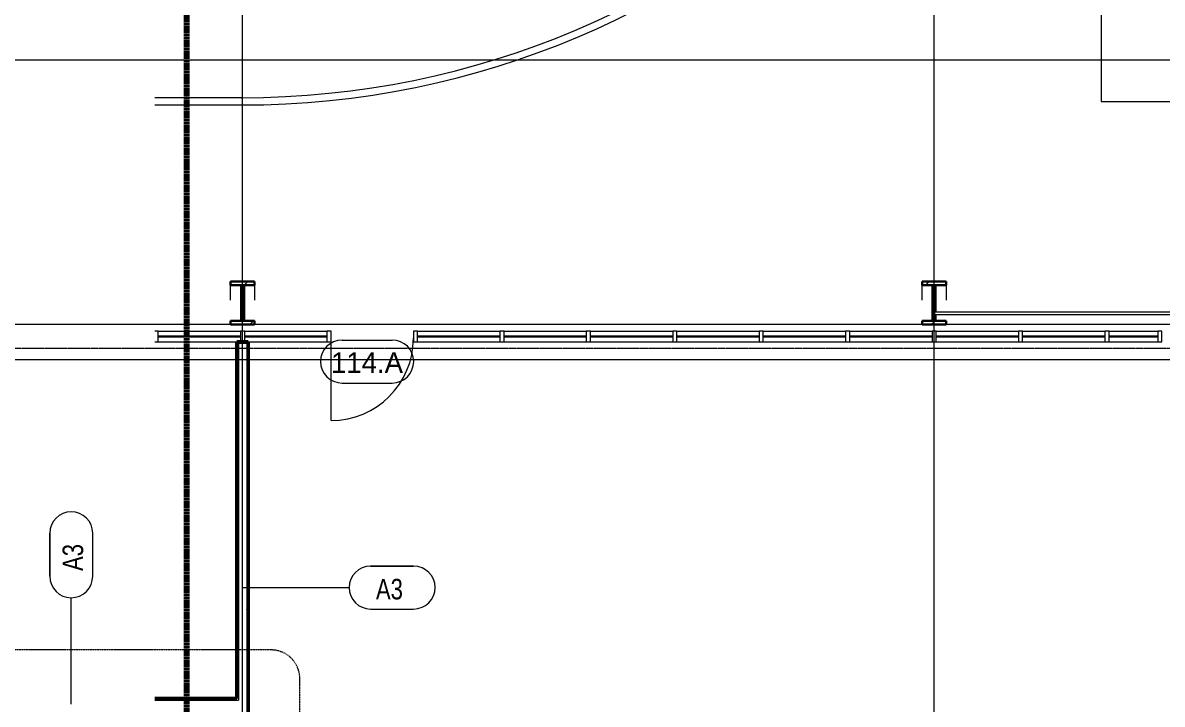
# Model space of a CAD drawing. Header units: inches. Extents: x 23906 to 26716, y -23130 to -20467.
# Drawn here: x 24151.9 to 24628.9, y -22518.6 to -22233.1 of the extents above; entities that cross this region are included whole.
import ezdxf

# ---------------------------------------------------------------- set-up
doc = ezdxf.new("R2010")
doc.units = ezdxf.units.IN
doc.header["$MEASUREMENT"] = 0
for name, pattern in [('Dash Dot 3_16_', [0.3125, 0.1875, -0.0625, 0, -0.0625]), ('Dash_2_', [0.25, 0.125, -0.125]), ('Grid Line 1_2_', [0.875, 0.5, -0.125, 0.125, -0.125])]:
    doc.linetypes.add(name, pattern=pattern)
for name, color, linetype, lineweight in [('A-ANNO-MATC', 214, 'Dash_2_', 140), ('A-ANNO-SYMB', 150, 'Continuous', 9), ('A-DOOR', 31, 'Continuous', 13), ('A-DOOR-IDEN', 31, 'Continuous', 9), ('A-FLOR', 192, 'Continuous', 13), ('A-FLOR-HRAL', 11, 'Continuous', 9), ('A-GLAZ-CURT', 52, 'Continuous', 9), ('A-GLAZ-CWMG', 51, 'Continuous', 9), ('A-WALL', 113, 'Continuous', 13), ('A-WALL-IDEN', 211, 'Continuous', 9), ('A-WALL-PATT', 111, 'Continuous', 50), ('G-ANNO-SYMB', 111, 'Continuous', 9), ('I-WALL', 2, 'Continuous', 13), ('S-BEAM', 12, 'Continuous', 9), ('S-GRID', 1, 'Continuous', 9)]:
    doc.layers.add(name, color=color, linetype=linetype, lineweight=lineweight)
doc.styles.add('Century Gothic', font='GOTHIC.TTF', dxfattribs={"height": 8.622671})
doc.styles.add('Century Gothic_1', font='GOTHIC.TTF', dxfattribs={"width": 0.8, "height": 8.622671})
pattern_1 = [(225, (24533.39, -22360.053), (9.503515, -9.503515), []), (225, (24533.39, -22374.453), (9.503515, -9.503515), [])]
pattern_2 = [(225, (24243.89, -22360.053), (9.503515, -9.503515), []), (225, (24243.89, -22374.453), (9.503515, -9.503515), [])]
pattern_3 = [(0, (0, 0), (30.72, 7.68), [1.267, -21.773, 1.267, -21.773, -122.88]), (0, (0, 0), (30.72, 7.68), [-46.08, 1.267, -44.813, 1.267, -21.773, -53.76]), (0, (0, 0), (30.72, 7.68), [-115.2, 1.267, -14.093, 1.267, -37.133]), (120, (11.52, 3.84), (-22.0110751, 22.7643004), [1.267, -21.773, 1.267, -21.773, -122.88]), (120, (11.52, 3.84), (-22.0110751, 22.7643004), [-46.08, 1.267, -44.813, 1.267, -21.773, -53.76]), (120, (11.52, 3.84), (-22.0110751, 22.7643004), [-115.2, 1.267, -14.093, 1.267, -37.133]), (240, (15.36, 19.2), (-8.7089249, -30.4443004), [1.267, -21.773, 1.267, -21.773, -122.88]), (240, (15.36, 19.2), (-8.7089249, -30.4443004), [-46.08, 1.267, -44.813, 1.267, -21.773, -53.76]), (240, (15.36, 19.2), (-8.7089249, -30.4443004), [-115.2, 1.267, -14.093, 1.267, -37.133])]

# ---------------------------------------------------------------- blocks, each defined once
blk = doc.blocks.new('Top Rail Type - Top Rail_Internal_-939601-Enlarged First Floor Plan _East_')
at = {"layer": 'A-FLOR-HRAL'}
for p, q in [((24243.39, -22264.53), (24207.1, -22264.53)), ((24243.39, -22267.58), (24207.1, -22267.58))]:
    blk.add_line(p, q, dxfattribs=at)
for radius in [358.48, 361.52]:
    blk.add_arc((24243.39, -21906.05), radius, 270, 0, dxfattribs=at)
blk = doc.blocks.new('columns and girder2 - one-V12-Enlarged First Floor Plan _East_')
at = {"layer": 'S-BEAM'}
h = blk.add_hatch(dxfattribs=at)
h.set_pattern_fill('FP_17', color=256, style=0, pattern_type=2)
h.set_pattern_definition(pattern_1)
h.paths.add_polyline_path([(5, -0.5), (-5, -0.5), (-5, -2), (5, -2)], flags=0)
h.paths.add_polyline_path([(-5, -17.03), (-5, -18.55), (5, -18.55), (5, -17.03)], flags=0)
h.paths.add_polyline_path([(-5, -1204.89), (-5, -1206.4), (5, -1206.4), (5, -1204.89)], flags=0)
h.paths.add_polyline_path([(5, -1224.25), (-5, -1224.25), (-5, -1225), (5, -1225)], flags=0)
h = blk.add_hatch(dxfattribs=at)
h.set_pattern_fill('FP_17', color=256, style=0, pattern_type=2)
h.set_pattern_definition(pattern_1)
h.paths.add_polyline_path([(0.62, -2), (-0.63, -2), (-0.63, -4.72), (0, -4.72), (0.26, -4.87), (0.35, -5.27), (0.26, -5.57), (0, -5.72), (-0.63, -5.72), (-0.63, -17.03), (0.62, -17.03), (0.62, -3.92)], flags=0)
h.paths.add_polyline_path([(-0.63, -1206.4), (-0.6, -1215.22), (-0.3, -1215.22), (-0.03, -1215.36), (0.08, -1215.72), (-0.04, -1216.07), (-0.32, -1216.21), (-0.63, -1216.22), (-0.63, -1224.25), (0.62, -1224.25), (0.62, -1206.4)], flags=0)
at = {"layer": 'S-BEAM', "lineweight": 30}
for p, q in [((5, -0.5), (-5, -0.5)), ((-5, -0.5), (-5, -2)), ((-5, -2), (5, -2)), ((0.62, -2), (-0.63, -2)), ((-0.63, -2), (-0.63, -4.72)), ((0.62, -17.03), (0.62, -2)), ((5, -2), (5, -0.5)), ((-0.63, -5.72), (-0.63, -17.03)), ((5, -17.03), (-5, -17.03)), ((-5, -17.03), (-5, -18.55)), ((-5, -18.55), (5, -18.55)), ((-0.63, -17.03), (0.62, -17.03)), ((5, -18.55), (5, -17.03))]:
    blk.add_line(p, q, dxfattribs=at)
at = {"layer": 'S-BEAM'}
for p, q in [((-5, -17.03), (-5, -10.69)), ((5, -10.69), (5, -17.03))]:
    blk.add_line(p, q, dxfattribs=at)
blk = doc.blocks.new('columns and girder2 - one-V13-Enlarged First Floor Plan _East_')
at = {"layer": 'S-BEAM'}
h = blk.add_hatch(dxfattribs=at)
h.set_pattern_fill('FP_18', color=256, style=0, pattern_type=2)
h.set_pattern_definition(pattern_2)
h.paths.add_polyline_path([(5, -0.5), (-5, -0.5), (-5, -2), (5, -2)], flags=0)
h.paths.add_polyline_path([(5, -17.03), (-5, -17.03), (-5, -18.55), (5, -18.55)], flags=0)
h.paths.add_polyline_path([(-5, -1204.89), (-5, -1206.4), (5, -1206.4), (5, -1204.89)], flags=0)
h.paths.add_polyline_path([(5, -1224.25), (-5, -1224.25), (-5, -1225), (5, -1225)], flags=0)
h = blk.add_hatch(dxfattribs=at)
h.set_pattern_fill('FP_18', color=256, style=0, pattern_type=2)
h.set_pattern_definition(pattern_2)
h.paths.add_polyline_path([(-0.63, -2), (-0.63, -17.03), (0.62, -17.03), (0.62, -2)], flags=0)
h.paths.add_polyline_path([(0.62, -1206.4), (-0.63, -1206.4), (-0.63, -1224.25), (0.62, -1224.25)], flags=0)
at = {"layer": 'S-BEAM', "lineweight": 30}
for p, q in [((5, -0.5), (-5, -0.5)), ((-5, -0.5), (-5, -2)), ((-5, -2), (5, -2)), ((0.62, -2), (-0.63, -2)), ((-0.63, -2), (-0.63, -17.03)), ((0.62, -17.03), (0.62, -2)), ((5, -2), (5, -0.5)), ((5, -17.03), (-5, -17.03)), ((-5, -17.03), (-5, -18.55)), ((-5, -18.55), (5, -18.55)), ((-0.63, -17.03), (0.62, -17.03)), ((5, -18.55), (5, -17.03))]:
    blk.add_line(p, q, dxfattribs=at)
at = {"layer": 'S-BEAM'}
for p, q in [((-5, -17.03), (-5, -10.69)), ((5, -10.69), (5, -17.03))]:
    blk.add_line(p, q, dxfattribs=at)
blk = doc.blocks.new('System Panel - Interior Glazing-1259709-Enlarged First Floor Plan _East_')
at = {"layer": 'A-GLAZ-CURT', "lineweight": 13}
for p, q in [((10.1875, -0.5625), (-10.1875, -0.5625)), ((-10.1875, -0.5625), (-10.1875, -0.9375)), ((-10.1875, -0.9375), (10.1875, -0.9375)), ((10.1875, -0.9375), (10.1875, -0.5625))]:
    blk.add_line(p, q, dxfattribs=at)
blk = doc.blocks.new('System Panel - Interior Glazing-1220293-Enlarged First Floor Plan _East_')
at = {"layer": 'A-GLAZ-CURT', "lineweight": 13}
for p, q in [((17.21875, -0.5625), (-17.21875, -0.5625)), ((-17.21875, -0.5625), (-17.21875, -0.9375)), ((-17.21875, -0.9375), (17.21875, -0.9375)), ((17.21875, -0.9375), (17.21875, -0.5625))]:
    blk.add_line(p, q, dxfattribs=at)
blk = doc.blocks.new('Door_Single_Storefront - one-1371404-Enlarged First Floor Plan _East_')
at = {"layer": 'A-DOOR'}
blk.add_line((-17.21875, -34.4375), (-17.21875, 0), dxfattribs=at)
blk.add_arc((-17.21875, 0), 34.4375, 270, 0, dxfattribs=at)
blk = doc.blocks.new('Rectangular Mullion - Interior 1_75_ x 4_5_-1259707-Enlarged First Floor Plan _East_')
at = {"layer": 'A-GLAZ-CWMG'}
for p, q in [((24606.64, -22362.3), (24627.02, -22362.3)), ((24606.64, -22366.8), (24627.02, -22366.8))]:
    blk.add_line(p, q, dxfattribs=at)
blk = doc.blocks.new('Rectangular Mullion - Interior 1_75_ x 4_5_-1179494-Enlarged First Floor Plan _East_')
at = {"layer": 'A-GLAZ-CWMG'}
for p, q in [((24570.45, -22362.3), (24604.89, -22362.3)), ((24570.45, -22366.8), (24604.89, -22366.8))]:
    blk.add_line(p, q, dxfattribs=at)
blk = doc.blocks.new('Rectangular Mullion - Interior 1_75_ x 4_5_-1305206-Enlarged First Floor Plan _East_')
at = {"layer": 'A-GLAZ-CWMG'}
for p, q in [((24317.14, -22362.3), (24351.58, -22362.3)), ((24317.14, -22366.8), (24351.58, -22366.8))]:
    blk.add_line(p, q, dxfattribs=at)
blk = doc.blocks.new('Rectangular Mullion - Interior 1_75_ x 4_5_-1305207-Enlarged First Floor Plan _East_')
at = {"layer": 'A-GLAZ-CWMG'}
for p, q in [((24244.77, -22362.3), (24279.2, -22362.3)), ((24246.27, -22366.8), (24279.2, -22366.8))]:
    blk.add_line(p, q, dxfattribs=at)
blk = doc.blocks.new('Rectangular Mullion - Interior 1_75_ x 4_5_-V60-Enlarged First Floor Plan _East_')
at = {"layer": 'A-GLAZ-CWMG'}
for p, q in [((24208.58, -22362.3), (24243.02, -22362.3)), ((24208.58, -22366.8), (24241.52, -22366.8))]:
    blk.add_line(p, q, dxfattribs=at)
blk = doc.blocks.new('Rectangular Mullion - Interior 1_75_ x 4_5_-1220298-Enlarged First Floor Plan _East_')
at = {"layer": 'A-GLAZ-CWMG', "lineweight": 20}
for p, q in [((0, 3), (-1.75, 3)), ((-1.75, 3), (-1.75, -1.5)), ((0, -1.5), (0, 3)), ((-1.75, -1.5), (0, -1.5))]:
    blk.add_line(p, q, dxfattribs=at)
blk = doc.blocks.new('Rectangular Mullion - Interior 1_75_ x 4_5_-1220290-Enlarged First Floor Plan _East_')
at = {"layer": 'A-GLAZ-CWMG', "lineweight": 20}
for p, q in [((-0.875, 3), (0.875, 3)), ((-0.875, -1.5), (-0.875, 3)), ((0.875, 3), (0.875, -1.5)), ((0.875, -1.5), (-0.875, -1.5))]:
    blk.add_line(p, q, dxfattribs=at)
blk = doc.blocks.new('Rectangular Mullion - Interior 1_75_ x 4_5_-V61-Enlarged First Floor Plan _East_')
at = {"layer": 'A-GLAZ-CWMG', "lineweight": 20}
for p, q in [((-0.88, 3), (0.6, 3)), ((-0.88, -1.5), (-0.88, 3)), ((0.6, -1.5), (-0.88, -1.5))]:
    blk.add_line(p, q, dxfattribs=at)
blk = doc.blocks.new('Round Bar - 1_-1257056-Enlarged First Floor Plan _East_')
at = {"layer": 'S-BEAM'}
for p, q in [((24678.62, -22354.33), (24533.39, -22354.33)), ((24533.39, -22355.33), (24678.62, -22355.33))]:
    blk.add_line(p, q, dxfattribs=at)
for start_param, end_param in [(0, 3.141593), (3.141593, 6.283185)]:
    blk.add_ellipse((24533.39, -22354.83), major_axis=(0, 0.5), ratio=0.73532, start_param=start_param, end_param=end_param, dxfattribs=at)
blk = doc.blocks.new('Door Tag - Door Tag-4658-Enlarged First Floor Plan _East_')
at = {"layer": 'A-DOOR-IDEN', "color": 153}
for p, q in [((-0.109375, 0.09375), (0.109375, 0.09375)), ((-0.109375, -0.09375), (0.109375, -0.09375))]:
    blk.add_line(p, q, dxfattribs=at)
for centre, start, end in [((-0.109375, 0), 90, 270), ((0.109375, 0), 270, 90)]:
    blk.add_arc(centre, 0.09375, start, end, dxfattribs=at)
blk = doc.blocks.new('Wall Tag - 1_4_-1369832-Enlarged First Floor Plan _East_')
at = {"layer": 'A-WALL-IDEN', "color": 153}
for p, q in [((-0.0822, 0.0968), (0.1053, 0.0968)), ((0.1053, 0.0968), (-0.0822, 0.0968)), ((-0.0822, -0.0907), (0.1053, -0.0907)), ((-0.0822, -0.0907), (0.1053, -0.0907))]:
    blk.add_line(p, q, dxfattribs=at)
for centre, start, end in [((-0.0822, 0.0031), 90, 270), ((-0.0822, 0.0031), 90, 270), ((0.1053, 0.0031), 270, 90), ((0.1053, 0.0031), 270, 90)]:
    blk.add_arc(centre, 0.0937, start, end, dxfattribs=at)

msp = doc.modelspace()

# ---------------------------------------------------------------- hatches: boundary and pattern name
at = {"layer": 'A-WALL-PATT', "lineweight": 9}
h = msp.add_hatch(dxfattribs=at)
h.set_pattern_fill('FP_8', color=256, style=0, pattern_type=2)
h.set_pattern_definition(pattern_3)
h.paths.add_polyline_path([(24241.52, -22516.87), (24242.14, -22516.87), (24242.14, -22367.43), (24245.64, -22367.43), (24245.64, -22366.8), (24241.52, -22366.8), (24241.52, -22516.24)], flags=0)
h = msp.add_hatch(dxfattribs=at)
h.set_pattern_fill('FP_8', color=256, style=0, pattern_type=2)
h.set_pattern_definition(pattern_3)
h.paths.add_polyline_path([(24245.64, -22518.62), (24246.27, -22518.62), (24246.27, -22366.8), (24245.64, -22366.8), (24245.64, -22491.69)], flags=0)
h = msp.add_hatch(dxfattribs=at)
h.set_pattern_fill('FP_8', color=256, style=0, pattern_type=2)
h.set_pattern_definition(pattern_3)
h.paths.add_polyline_path([(24241.52, -22516.87), (24241.52, -22516.24), (24207.1, -22516.24), (24207.1, -22516.87)], flags=0)

# ---------------------------------------------------------------- linework, layer by layer
at = {"layer": 'A-ANNO-MATC', "color": 163}
msp.add_line((24220.45, -20466.81), (24220.45, -23129.87), dxfattribs=at)
at = {"layer": 'A-ANNO-SYMB', "linetype": 'Dash Dot 3_16_'}
for p, q in [((24255.83, -22495.87), (24115.99, -22495.87)), ((24267.83, -22690.11), (24267.83, -22507.87))]:
    msp.add_line(p, q, dxfattribs=at)
msp.add_arc((24255.83, -22507.87), 12, 0, 90, dxfattribs=at)
at = {"layer": 'A-FLOR'}
for p, q in [((24603.39, -21938.54), (24603.39, -22266.05)), ((24603.39, -22266.05), (25980.89, -22266.05))]:
    msp.add_line(p, q, dxfattribs=at)
at = {"layer": 'A-WALL'}
for p, q in [((24245.64, -22367.43), (24242.14, -22367.43)), ((24242.14, -22367.43), (24242.14, -22516.87)), ((24245.64, -22367.43), (24245.64, -22771.43)), ((24207.1, -22516.87), (24242.14, -22516.87))]:
    msp.add_line(p, q, dxfattribs=at)
at = {"layer": 'A-WALL-IDEN', "color": 153}
for p, q in [((24243.89, -22469.73), (24288.49, -22469.73)), ((24172.15, -22518.62), (24172.15, -22474.01))]:
    msp.add_line(p, q, dxfattribs=at)
at = {"layer": 'G-ANNO-SYMB'}
for p, q in [((26314.63, -22248.83), (23915.52, -22248.83)), ((26313.52, -22374.36), (23919.06, -22374.36))]:
    msp.add_line(p, q, dxfattribs=at)
at = {"layer": 'I-WALL', "lineweight": 50}
for p, q in [((24246.27, -22366.8), (24241.52, -22366.8)), ((24241.52, -22366.8), (24241.52, -22516.24)), ((24246.27, -22772.05), (24246.27, -22366.8)), ((24241.52, -22516.24), (24207.1, -22516.24))]:
    msp.add_line(p, q, dxfattribs=at)
at = {"layer": 'S-GRID', "linetype": 'Grid Line 1_2_'}
for p, q in [((24243.89, -22929.31), (24243.89, -20749.66)), ((24533.39, -22929.31), (24533.39, -20749.66)), ((24243.89, -23058.9), (24243.89, -20902.43)), ((24533.39, -23058.9), (24533.39, -20902.43)), ((26649, -22359.55), (24012.52, -22359.55)), ((26535.93, -22359.55), (24012.52, -22359.55)), ((26601, -22369.55), (24012.52, -22369.55))]:
    msp.add_line(p, q, dxfattribs=at)

# ---------------------------------------------------------------- block references
at = {"layer": 'A-DOOR'}
msp.add_blockref('Door_Single_Storefront - one-1371404-Enlarged First Floor Plan _East_', (24298.17, -22365.3), dxfattribs=at)
at = {"layer": 'A-DOOR-IDEN', "color": 153, "xscale": 95.99999999999994, "yscale": 95.99999999999994, "zscale": 95.99999999999994}
msp.add_blockref('Door Tag - Door Tag-4658-Enlarged First Floor Plan _East_', (24296.01, -22375.04), dxfattribs=at)
at = {"layer": 'A-FLOR-HRAL'}
msp.add_blockref('Top Rail Type - Top Rail_Internal_-939601-Enlarged First Floor Plan _East_', (0, 0), dxfattribs=at)
at = {"layer": 'A-GLAZ-CURT', "rotation": 180}
for name, p in [('System Panel - Interior Glazing-1220293-Enlarged First Floor Plan _East_', (24225.8, -22365.3)), ('System Panel - Interior Glazing-1220293-Enlarged First Floor Plan _East_', (24261.98, -22365.3)), ('System Panel - Interior Glazing-1220293-Enlarged First Floor Plan _East_', (24334.36, -22365.3)), ('System Panel - Interior Glazing-1220293-Enlarged First Floor Plan _East_', (24370.55, -22365.3)), ('System Panel - Interior Glazing-1220293-Enlarged First Floor Plan _East_', (24406.73, -22365.3)), ('System Panel - Interior Glazing-1220293-Enlarged First Floor Plan _East_', (24442.92, -22365.3)), ('System Panel - Interior Glazing-1220293-Enlarged First Floor Plan _East_', (24479.11, -22365.3)), ('System Panel - Interior Glazing-1220293-Enlarged First Floor Plan _East_', (24515.3, -22365.3)), ('System Panel - Interior Glazing-1220293-Enlarged First Floor Plan _East_', (24551.48, -22365.3)), ('System Panel - Interior Glazing-1220293-Enlarged First Floor Plan _East_', (24587.67, -22365.3)), ('System Panel - Interior Glazing-1259709-Enlarged First Floor Plan _East_', (24616.83, -22365.3))]:
    msp.add_blockref(name, p, dxfattribs=at)
at = {"layer": 'A-GLAZ-CWMG', "extrusion": (0, 0, -1)}
for name, p in [('Rectangular Mullion - Interior 1_75_ x 4_5_-V61-Enlarged First Floor Plan _East_', (-24207.7, -22365.3)), ('Rectangular Mullion - Interior 1_75_ x 4_5_-1220290-Enlarged First Floor Plan _East_', (-24243.89, -22365.3)), ('Rectangular Mullion - Interior 1_75_ x 4_5_-1220290-Enlarged First Floor Plan _East_', (-24280.08, -22365.3)), ('Rectangular Mullion - Interior 1_75_ x 4_5_-1220290-Enlarged First Floor Plan _East_', (-24316.27, -22365.3)), ('Rectangular Mullion - Interior 1_75_ x 4_5_-1220290-Enlarged First Floor Plan _East_', (-24352.45, -22365.3)), ('Rectangular Mullion - Interior 1_75_ x 4_5_-1220290-Enlarged First Floor Plan _East_', (-24388.64, -22365.3)), ('Rectangular Mullion - Interior 1_75_ x 4_5_-1220290-Enlarged First Floor Plan _East_', (-24424.83, -22365.3)), ('Rectangular Mullion - Interior 1_75_ x 4_5_-1220290-Enlarged First Floor Plan _East_', (-24461.02, -22365.3)), ('Rectangular Mullion - Interior 1_75_ x 4_5_-1220290-Enlarged First Floor Plan _East_', (-24497.2, -22365.3)), ('Rectangular Mullion - Interior 1_75_ x 4_5_-1220290-Enlarged First Floor Plan _East_', (-24533.39, -22365.3)), ('Rectangular Mullion - Interior 1_75_ x 4_5_-1220290-Enlarged First Floor Plan _East_', (-24569.58, -22365.3)), ('Rectangular Mullion - Interior 1_75_ x 4_5_-1220290-Enlarged First Floor Plan _East_', (-24605.77, -22365.3))]:
    msp.add_blockref(name, p, dxfattribs=at)
at = {"layer": 'A-GLAZ-CWMG'}
for name, p in [('Rectangular Mullion - Interior 1_75_ x 4_5_-V60-Enlarged First Floor Plan _East_', (0, 0)), ('Rectangular Mullion - Interior 1_75_ x 4_5_-1305207-Enlarged First Floor Plan _East_', (0, 0)), ('Rectangular Mullion - Interior 1_75_ x 4_5_-1305206-Enlarged First Floor Plan _East_', (0, 0)), ('Rectangular Mullion - Interior 1_75_ x 4_5_-1179494-Enlarged First Floor Plan _East_', (-217.13, 0)), ('Rectangular Mullion - Interior 1_75_ x 4_5_-1179494-Enlarged First Floor Plan _East_', (-180.94, 0)), ('Rectangular Mullion - Interior 1_75_ x 4_5_-1179494-Enlarged First Floor Plan _East_', (-144.75, 0)), ('Rectangular Mullion - Interior 1_75_ x 4_5_-1179494-Enlarged First Floor Plan _East_', (-108.56, 0)), ('Rectangular Mullion - Interior 1_75_ x 4_5_-1179494-Enlarged First Floor Plan _East_', (-72.38, 0)), ('Rectangular Mullion - Interior 1_75_ x 4_5_-1179494-Enlarged First Floor Plan _East_', (-36.19, 0)), ('Rectangular Mullion - Interior 1_75_ x 4_5_-1179494-Enlarged First Floor Plan _East_', (0, 0)), ('Rectangular Mullion - Interior 1_75_ x 4_5_-1259707-Enlarged First Floor Plan _East_', (0, 0)), ('Rectangular Mullion - Interior 1_75_ x 4_5_-1220298-Enlarged First Floor Plan _East_', (24628.77, -22365.3))]:
    msp.add_blockref(name, p, dxfattribs=at)
at = {"layer": 'A-WALL-IDEN', "color": 153, "xscale": 95.99999999999994, "yscale": 95.99999999999994, "zscale": 95.99999999999994, "rotation": 89.99999999999991}
msp.add_blockref('Wall Tag - 1_4_-1369832-Enlarged First Floor Plan _East_', (24172.44, -22457.12), dxfattribs=at)
at = {"layer": 'A-WALL-IDEN', "color": 153, "xscale": 95.99999999999994, "yscale": 95.99999999999994, "zscale": 95.99999999999994}
msp.add_blockref('Wall Tag - 1_4_-1369832-Enlarged First Floor Plan _East_', (24305.39, -22470.03), dxfattribs=at)
at = {"layer": 'S-BEAM', "rotation": 180}
for name, p in [('columns and girder2 - one-V13-Enlarged First Floor Plan _East_', (24243.89, -22360.05)), ('columns and girder2 - one-V12-Enlarged First Floor Plan _East_', (24533.39, -22360.05))]:
    msp.add_blockref(name, p, dxfattribs=at)
at = {"layer": 'S-BEAM'}
msp.add_blockref('Round Bar - 1_-1257056-Enlarged First Floor Plan _East_', (0, 0), dxfattribs=at)

# ---------------------------------------------------------------- texts
at = {"layer": 'A-DOOR-IDEN', "insert": (24295.97, -22371.2), "char_height": 8.623, "width": 38.124, "attachment_point": 2, "line_spacing_factor": 0.984117, "style": 'Century Gothic'}
msp.add_mtext('114.A', dxfattribs=at)

# ---------------------------------------------------------------- next in the draw order: texts
at = {"layer": 'A-WALL-IDEN', "insert": (24168.51, -22457.14), "char_height": 8.623, "width": 14.58, "attachment_point": 2, "rotation": 90, "line_spacing_factor": 0.984117, "style": 'Century Gothic_1', "bg_fill": 3, "box_fill_scale": 1.25, "bg_fill_color": 0, "bg_fill_transparency": 0}
msp.add_mtext('A3', dxfattribs=at)
at = {"layer": 'A-WALL-IDEN', "insert": (24305.36, -22466.09), "char_height": 8.623, "width": 14.58, "attachment_point": 2, "line_spacing_factor": 0.984117, "style": 'Century Gothic_1', "bg_fill": 3, "box_fill_scale": 1.25, "bg_fill_color": 0, "bg_fill_transparency": 0}
msp.add_mtext('A3', dxfattribs=at)

doc.saveas('drawing.dxf')
